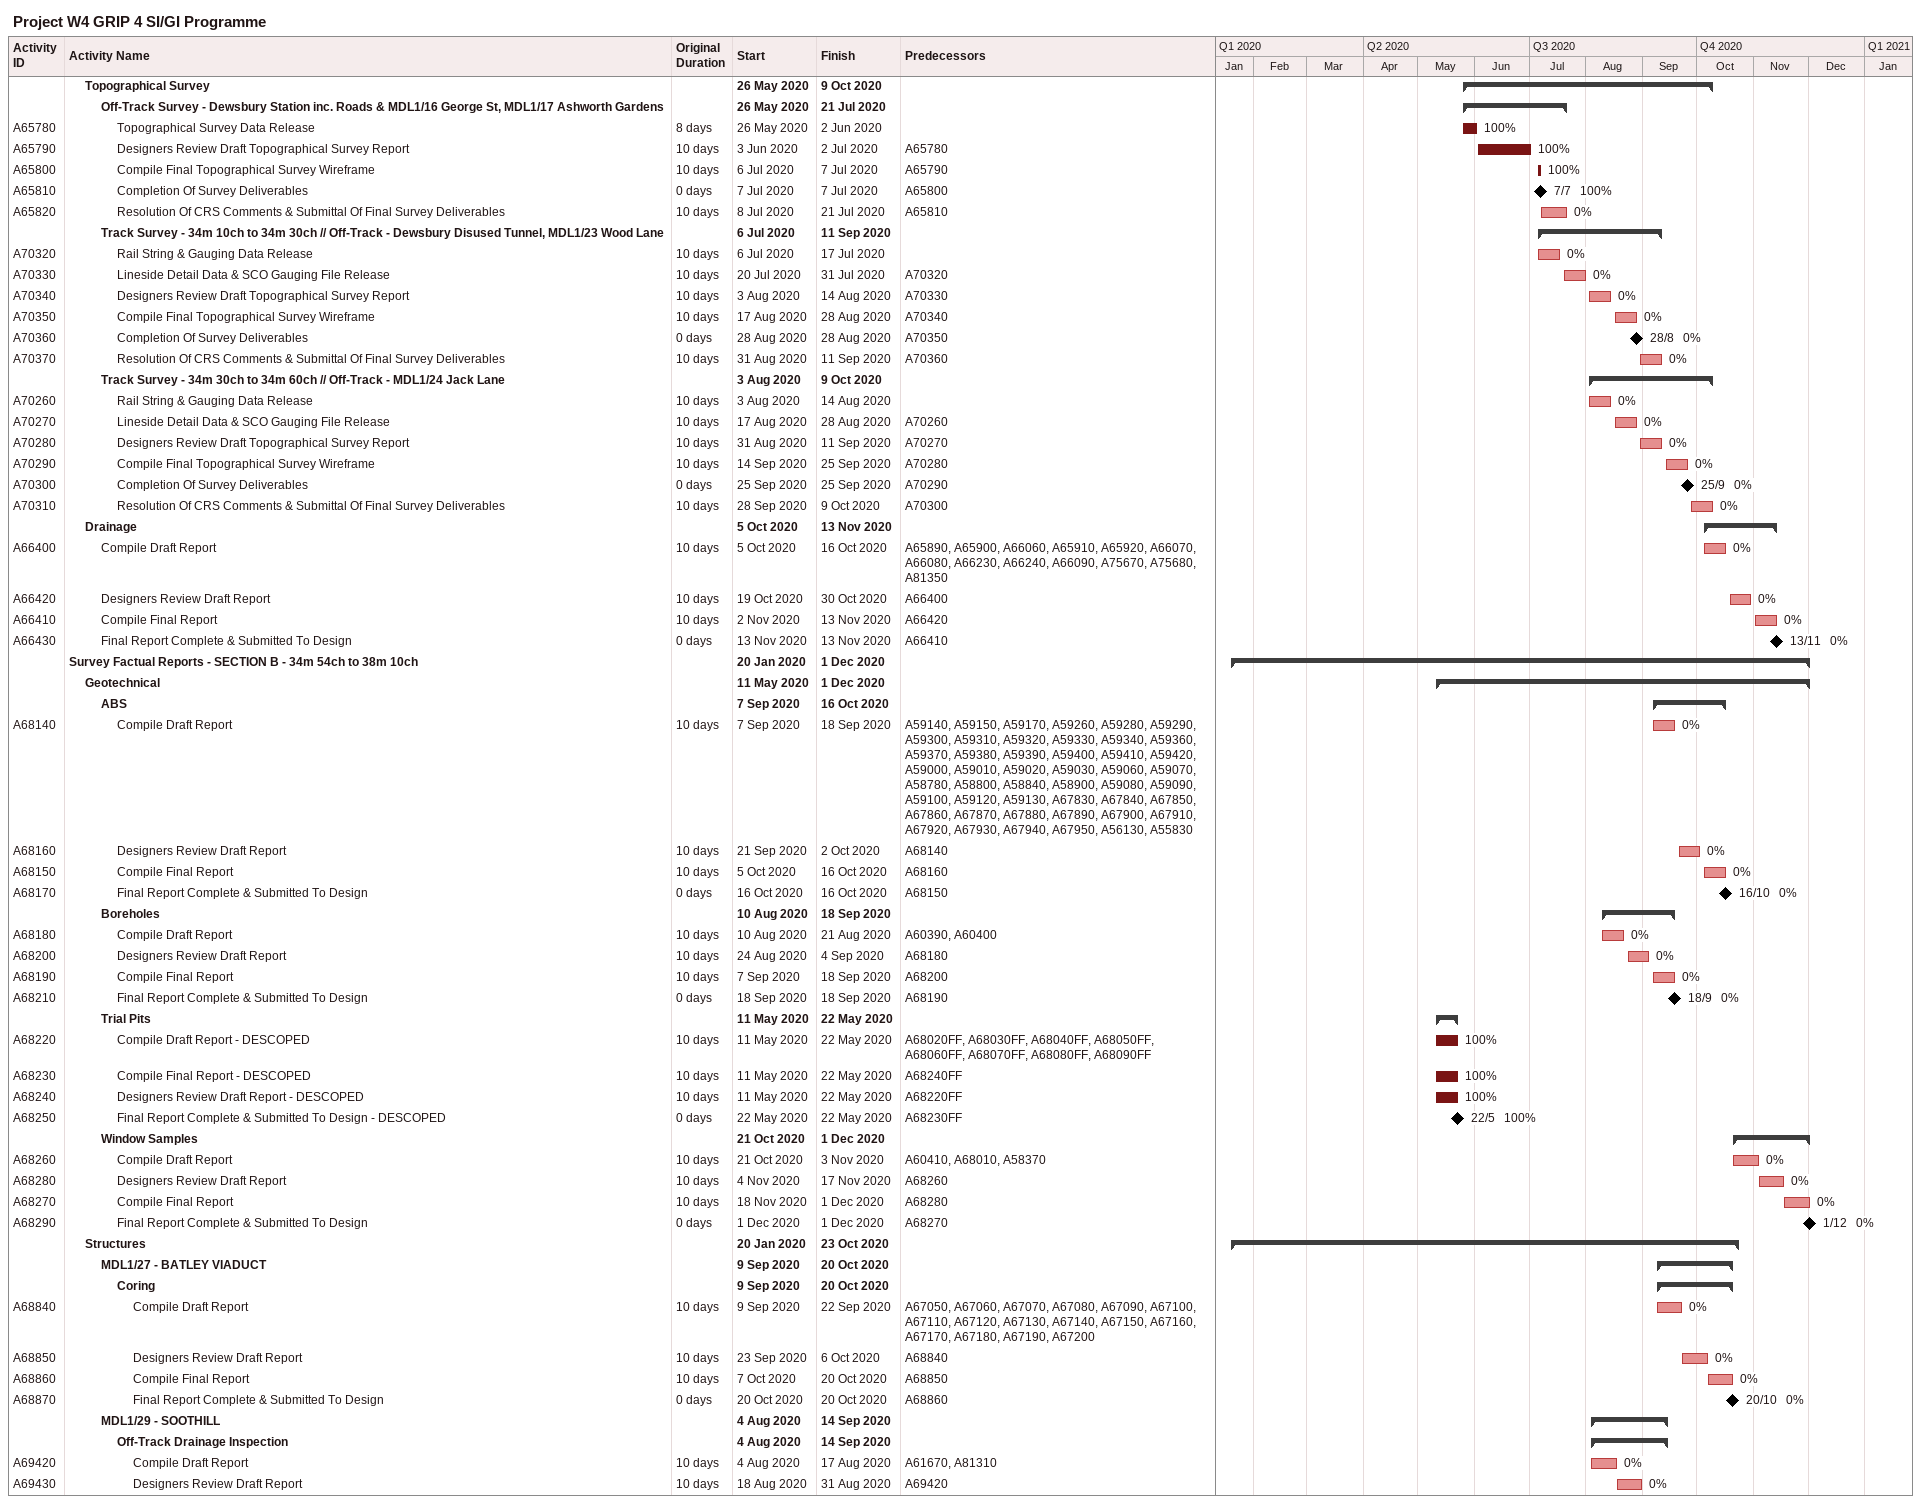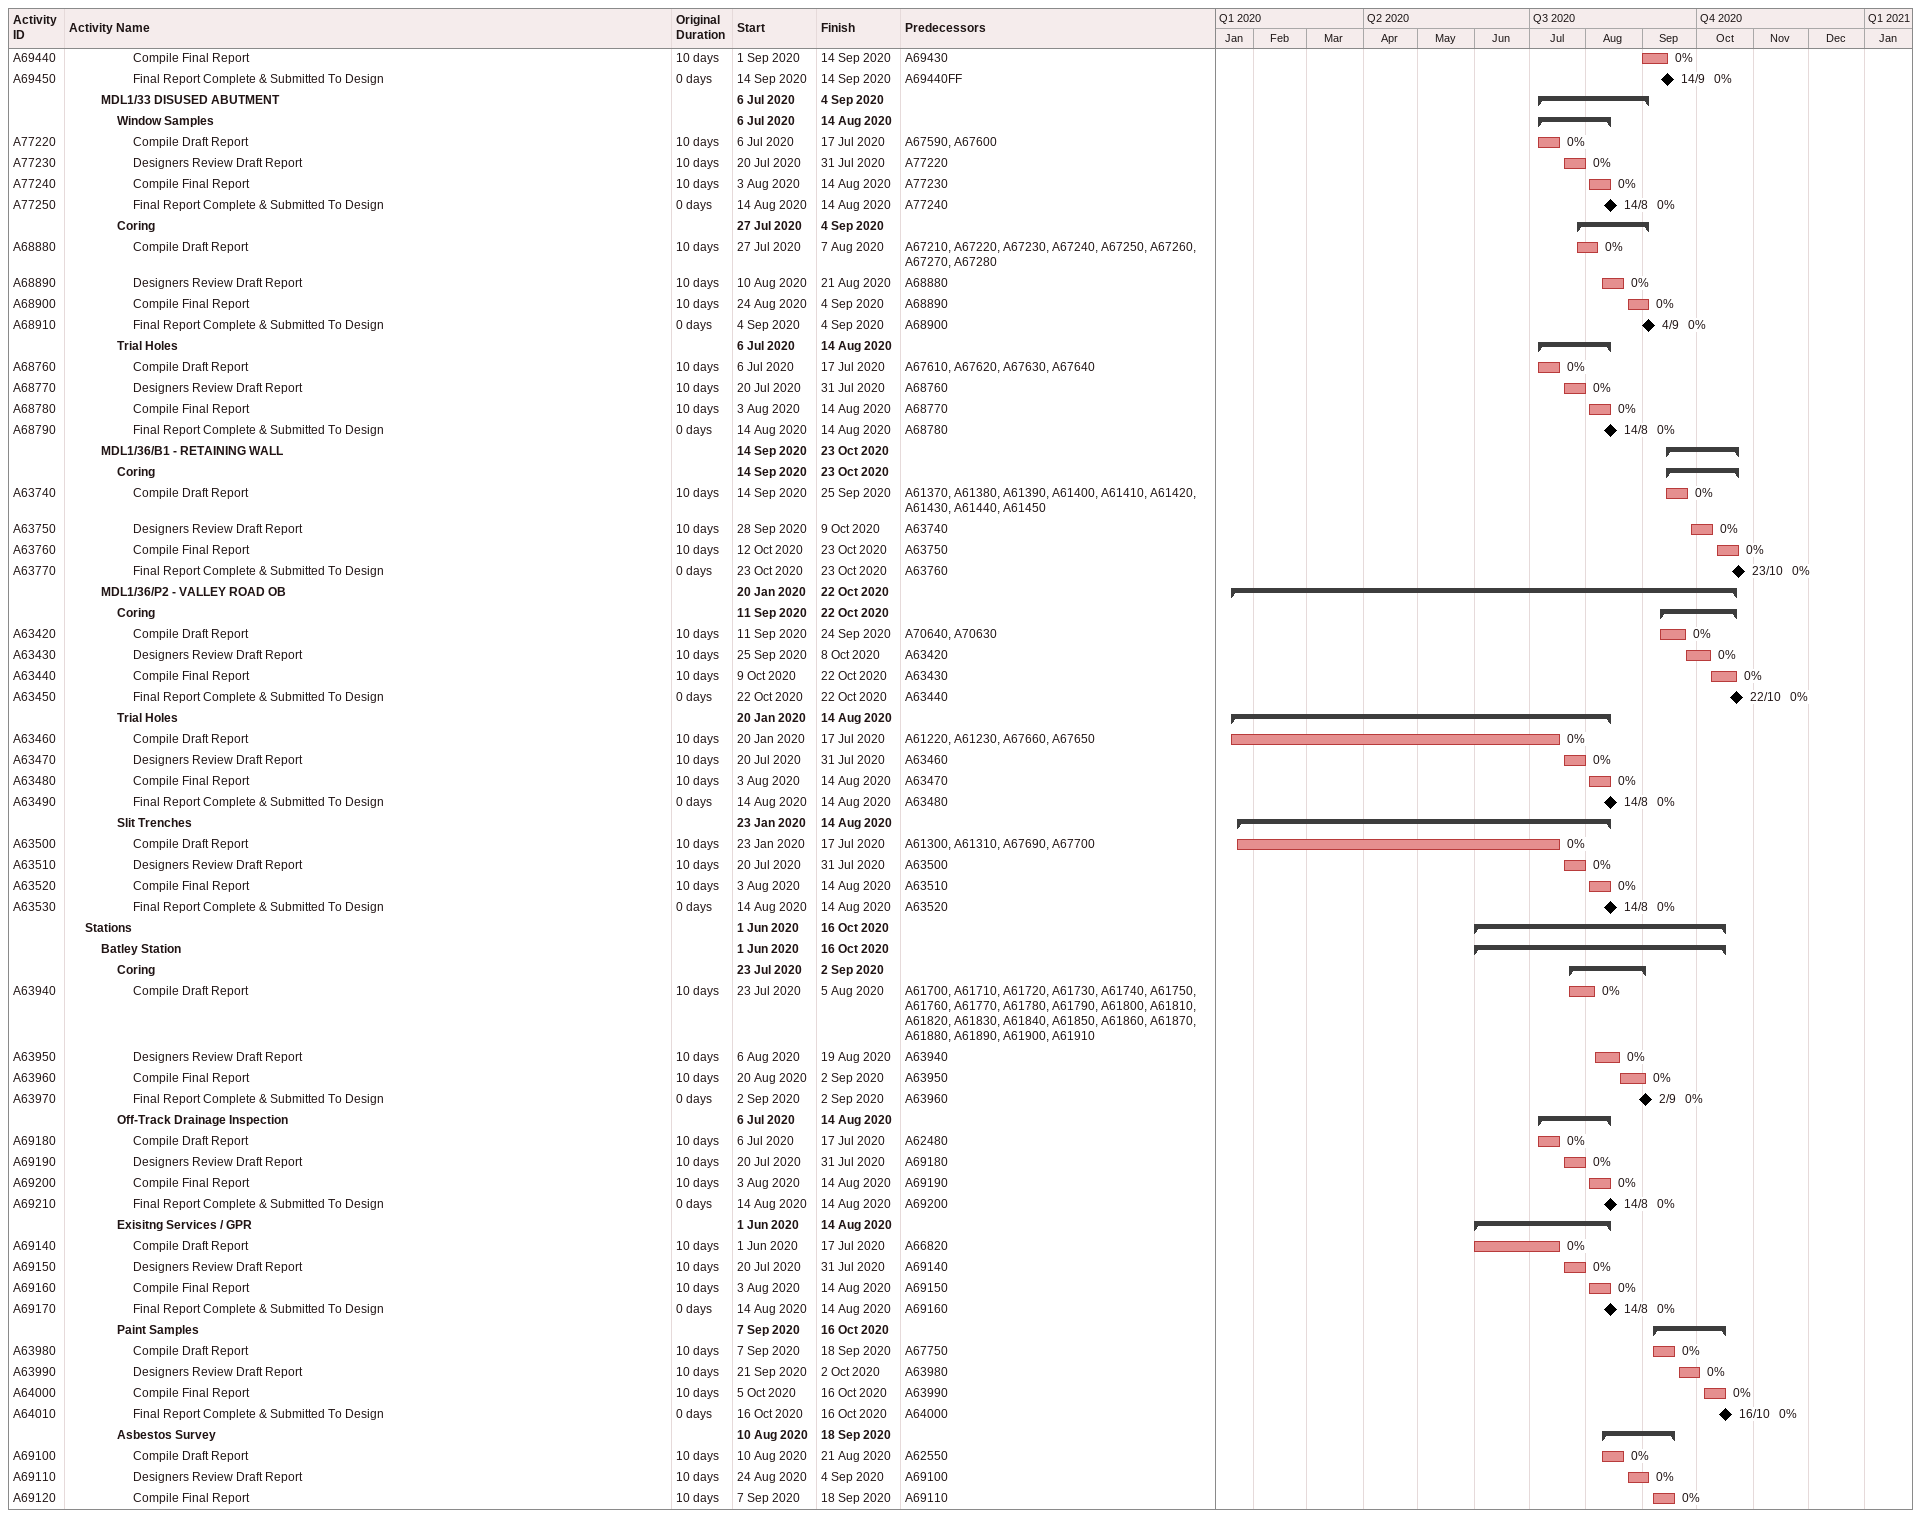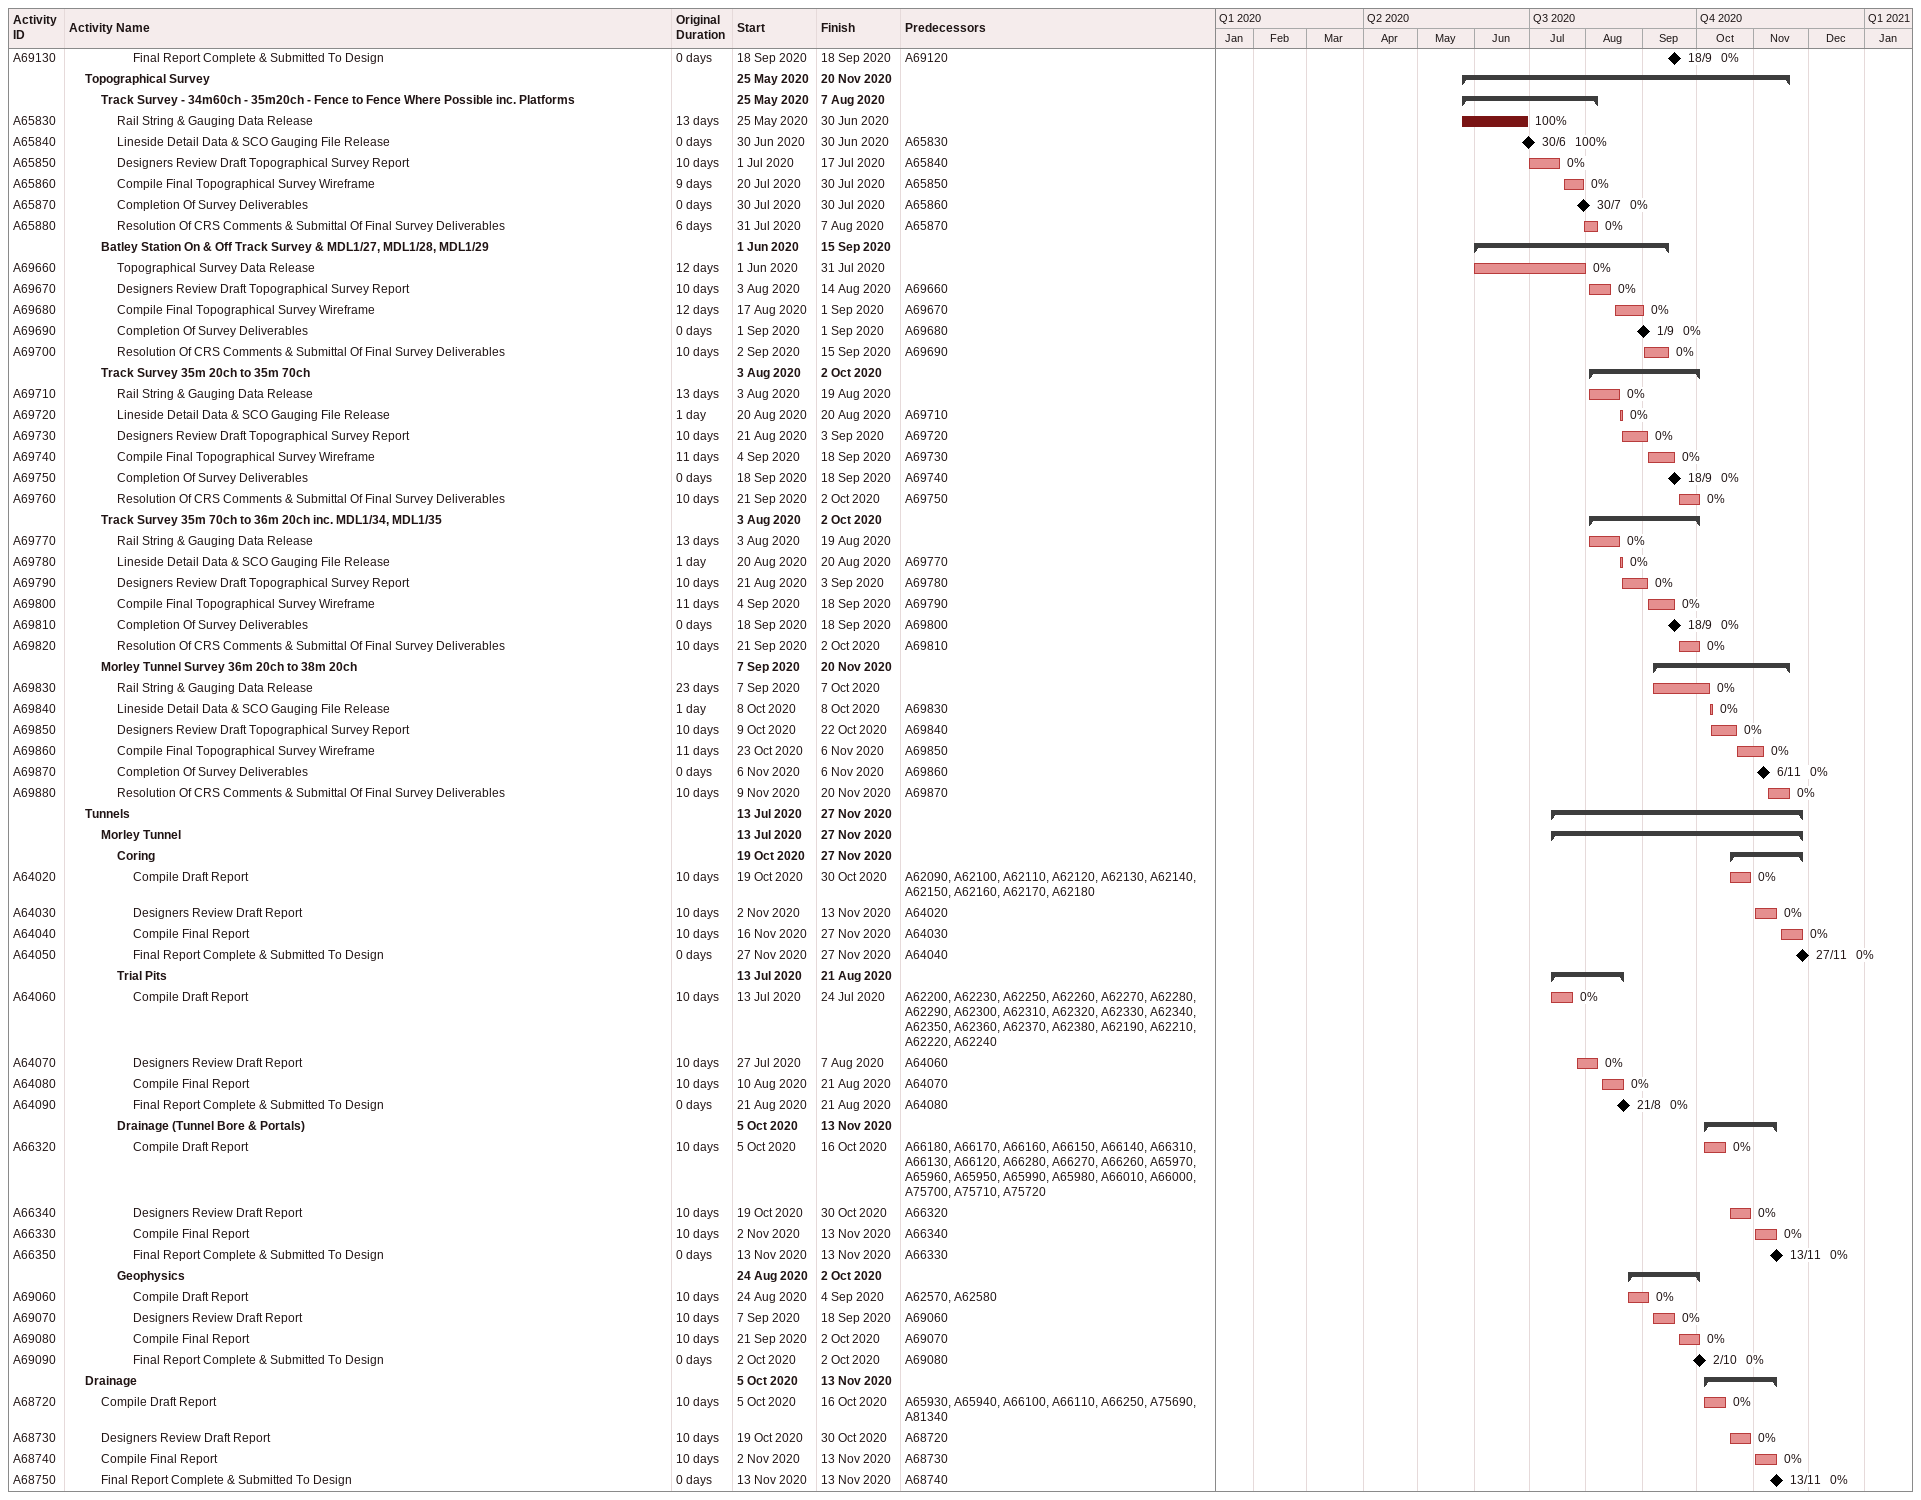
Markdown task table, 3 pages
Project W4 GRIP 4 SI/GI Programme

| ID | Level | Task | Original duration | Start | Finish | Predecessors | % complete |
|---|---|---|---|---|---|---|---|
|  | 2 | **Topographical Survey** |  | 2020-05-26 | 2020-10-09 |  |  |
|  | 3 | **Off-Track Survey - Dewsbury Station inc. Roads & MDL1/16 George St, MDL1/17 Ashworth Gardens** |  | 2020-05-26 | 2020-07-21 |  |  |
| A65780 | 4 | Topographical Survey Data Release | 8d | 2020-05-26 | 2020-06-02 |  | 100 |
| A65790 | 4 | Designers Review Draft Topographical Survey Report | 10d | 2020-06-03 | 2020-07-02 | A65780 | 100 |
| A65800 | 4 | Compile Final Topographical Survey Wireframe | 10d | 2020-07-06 | 2020-07-07 | A65790 | 100 |
| A65810 | 4 | Completion Of Survey Deliverables | 0d | 2020-07-07 | 2020-07-07 | A65800 | 100 |
| A65820 | 4 | Resolution Of CRS Comments & Submittal Of Final Survey Deliverables | 10d | 2020-07-08 | 2020-07-21 | A65810 | 0 |
|  | 3 | **Track Survey - 34m 10ch to 34m 30ch // Off-Track - Dewsbury Disused Tunnel, MDL1/23 Wood Lane** |  | 2020-07-06 | 2020-09-11 |  |  |
| A70320 | 4 | Rail String & Gauging Data Release | 10d | 2020-07-06 | 2020-07-17 |  | 0 |
| A70330 | 4 | Lineside Detail Data & SCO Gauging File Release | 10d | 2020-07-20 | 2020-07-31 | A70320 | 0 |
| A70340 | 4 | Designers Review Draft Topographical Survey Report | 10d | 2020-08-03 | 2020-08-14 | A70330 | 0 |
| A70350 | 4 | Compile Final Topographical Survey Wireframe | 10d | 2020-08-17 | 2020-08-28 | A70340 | 0 |
| A70360 | 4 | Completion Of Survey Deliverables | 0d | 2020-08-28 | 2020-08-28 | A70350 | 0 |
| A70370 | 4 | Resolution Of CRS Comments & Submittal Of Final Survey Deliverables | 10d | 2020-08-31 | 2020-09-11 | A70360 | 0 |
|  | 3 | **Track Survey - 34m 30ch to 34m 60ch // Off-Track - MDL1/24 Jack Lane** |  | 2020-08-03 | 2020-10-09 |  |  |
| A70260 | 4 | Rail String & Gauging Data Release | 10d | 2020-08-03 | 2020-08-14 |  | 0 |
| A70270 | 4 | Lineside Detail Data & SCO Gauging File Release | 10d | 2020-08-17 | 2020-08-28 | A70260 | 0 |
| A70280 | 4 | Designers Review Draft Topographical Survey Report | 10d | 2020-08-31 | 2020-09-11 | A70270 | 0 |
| A70290 | 4 | Compile Final Topographical Survey Wireframe | 10d | 2020-09-14 | 2020-09-25 | A70280 | 0 |
| A70300 | 4 | Completion Of Survey Deliverables | 0d | 2020-09-25 | 2020-09-25 | A70290 | 0 |
| A70310 | 4 | Resolution Of CRS Comments & Submittal Of Final Survey Deliverables | 10d | 2020-09-28 | 2020-10-09 | A70300 | 0 |
|  | 2 | **Drainage** |  | 2020-10-05 | 2020-11-13 |  |  |
| A66400 | 3 | Compile Draft Report | 10d | 2020-10-05 | 2020-10-16 | A65890, A65900, A66060, A65910, A65920, A66070, A66080, A66230, A66240, A66090, A75670, A75680, A81350 | 0 |
| A66420 | 3 | Designers Review Draft Report | 10d | 2020-10-19 | 2020-10-30 | A66400 | 0 |
| A66410 | 3 | Compile Final Report | 10d | 2020-11-02 | 2020-11-13 | A66420 | 0 |
| A66430 | 3 | Final Report Complete & Submitted To Design | 0d | 2020-11-13 | 2020-11-13 | A66410 | 0 |
|  | 1 | **Survey Factual Reports - SECTION B - 34m 54ch to 38m 10ch** |  | 2020-01-20 | 2020-12-01 |  |  |
|  | 2 | **Geotechnical** |  | 2020-05-11 | 2020-12-01 |  |  |
|  | 3 | **ABS** |  | 2020-09-07 | 2020-10-16 |  |  |
| A68140 | 4 | Compile Draft Report | 10d | 2020-09-07 | 2020-09-18 | A59140, A59150, A59170, A59260, A59280, A59290, A59300, A59310, A59320, A59330, A59340, A59360, A59370, A59380, A59390, A59400, A59410, A59420, A59000, A59010, A59020, A59030, A59060, A59070, A58780, A58800, A58840, A58900, A59080, A59090, A59100, A59120, A59130, A67830, A67840, A67850, A67860, A67870, A67880, A67890, A67900, A67910, A67920, A67930, A67940, A67950, A56130, A55830 | 0 |
| A68160 | 4 | Designers Review Draft Report | 10d | 2020-09-21 | 2020-10-02 | A68140 | 0 |
| A68150 | 4 | Compile Final Report | 10d | 2020-10-05 | 2020-10-16 | A68160 | 0 |
| A68170 | 4 | Final Report Complete & Submitted To Design | 0d | 2020-10-16 | 2020-10-16 | A68150 | 0 |
|  | 3 | **Boreholes** |  | 2020-08-10 | 2020-09-18 |  |  |
| A68180 | 4 | Compile Draft Report | 10d | 2020-08-10 | 2020-08-21 | A60390, A60400 | 0 |
| A68200 | 4 | Designers Review Draft Report | 10d | 2020-08-24 | 2020-09-04 | A68180 | 0 |
| A68190 | 4 | Compile Final Report | 10d | 2020-09-07 | 2020-09-18 | A68200 | 0 |
| A68210 | 4 | Final Report Complete & Submitted To Design | 0d | 2020-09-18 | 2020-09-18 | A68190 | 0 |
|  | 3 | **Trial Pits** |  | 2020-05-11 | 2020-05-22 |  |  |
| A68220 | 4 | Compile Draft Report - DESCOPED | 10d | 2020-05-11 | 2020-05-22 | A68020FF, A68030FF, A68040FF, A68050FF, A68060FF, A68070FF, A68080FF, A68090FF | 100 |
| A68230 | 4 | Compile Final Report - DESCOPED | 10d | 2020-05-11 | 2020-05-22 | A68240FF | 100 |
| A68240 | 4 | Designers Review Draft Report - DESCOPED | 10d | 2020-05-11 | 2020-05-22 | A68220FF | 100 |
| A68250 | 4 | Final Report Complete & Submitted To Design - DESCOPED | 0d | 2020-05-22 | 2020-05-22 | A68230FF | 100 |
|  | 3 | **Window Samples** |  | 2020-10-21 | 2020-12-01 |  |  |
| A68260 | 4 | Compile Draft Report | 10d | 2020-10-21 | 2020-11-03 | A60410, A68010, A58370 | 0 |
| A68280 | 4 | Designers Review Draft Report | 10d | 2020-11-04 | 2020-11-17 | A68260 | 0 |
| A68270 | 4 | Compile Final Report | 10d | 2020-11-18 | 2020-12-01 | A68280 | 0 |
| A68290 | 4 | Final Report Complete & Submitted To Design | 0d | 2020-12-01 | 2020-12-01 | A68270 | 0 |
|  | 2 | **Structures** |  | 2020-01-20 | 2020-10-23 |  |  |
|  | 3 | **MDL1/27 - BATLEY VIADUCT** |  | 2020-09-09 | 2020-10-20 |  |  |
|  | 4 | **Coring** |  | 2020-09-09 | 2020-10-20 |  |  |
| A68840 | 5 | Compile Draft Report | 10d | 2020-09-09 | 2020-09-22 | A67050, A67060, A67070, A67080, A67090, A67100, A67110, A67120, A67130, A67140, A67150, A67160, A67170, A67180, A67190, A67200 | 0 |
| A68850 | 5 | Designers Review Draft Report | 10d | 2020-09-23 | 2020-10-06 | A68840 | 0 |
| A68860 | 5 | Compile Final Report | 10d | 2020-10-07 | 2020-10-20 | A68850 | 0 |
| A68870 | 5 | Final Report Complete & Submitted To Design | 0d | 2020-10-20 | 2020-10-20 | A68860 | 0 |
|  | 3 | **MDL1/29 - SOOTHILL** |  | 2020-08-04 | 2020-09-14 |  |  |
|  | 4 | **Off-Track Drainage Inspection** |  | 2020-08-04 | 2020-09-14 |  |  |
| A69420 | 5 | Compile Draft Report | 10d | 2020-08-04 | 2020-08-17 | A61670, A81310 | 0 |
| A69430 | 5 | Designers Review Draft Report | 10d | 2020-08-18 | 2020-08-31 | A69420 | 0 |
| A69440 | 5 | Compile Final Report | 10d | 2020-09-01 | 2020-09-14 | A69430 | 0 |
| A69450 | 5 | Final Report Complete & Submitted To Design | 0d | 2020-09-14 | 2020-09-14 | A69440FF | 0 |
|  | 3 | **MDL1/33 DISUSED ABUTMENT** |  | 2020-07-06 | 2020-09-04 |  |  |
|  | 4 | **Window Samples** |  | 2020-07-06 | 2020-08-14 |  |  |
| A77220 | 5 | Compile Draft Report | 10d | 2020-07-06 | 2020-07-17 | A67590, A67600 | 0 |
| A77230 | 5 | Designers Review Draft Report | 10d | 2020-07-20 | 2020-07-31 | A77220 | 0 |
| A77240 | 5 | Compile Final Report | 10d | 2020-08-03 | 2020-08-14 | A77230 | 0 |
| A77250 | 5 | Final Report Complete & Submitted To Design | 0d | 2020-08-14 | 2020-08-14 | A77240 | 0 |
|  | 4 | **Coring** |  | 2020-07-27 | 2020-09-04 |  |  |
| A68880 | 5 | Compile Draft Report | 10d | 2020-07-27 | 2020-08-07 | A67210, A67220, A67230, A67240, A67250, A67260, A67270, A67280 | 0 |
| A68890 | 5 | Designers Review Draft Report | 10d | 2020-08-10 | 2020-08-21 | A68880 | 0 |
| A68900 | 5 | Compile Final Report | 10d | 2020-08-24 | 2020-09-04 | A68890 | 0 |
| A68910 | 5 | Final Report Complete & Submitted To Design | 0d | 2020-09-04 | 2020-09-04 | A68900 | 0 |
|  | 4 | **Trial Holes** |  | 2020-07-06 | 2020-08-14 |  |  |
| A68760 | 5 | Compile Draft Report | 10d | 2020-07-06 | 2020-07-17 | A67610, A67620, A67630, A67640 | 0 |
| A68770 | 5 | Designers Review Draft Report | 10d | 2020-07-20 | 2020-07-31 | A68760 | 0 |
| A68780 | 5 | Compile Final Report | 10d | 2020-08-03 | 2020-08-14 | A68770 | 0 |
| A68790 | 5 | Final Report Complete & Submitted To Design | 0d | 2020-08-14 | 2020-08-14 | A68780 | 0 |
|  | 3 | **MDL1/36/B1 - RETAINING WALL** |  | 2020-09-14 | 2020-10-23 |  |  |
|  | 4 | **Coring** |  | 2020-09-14 | 2020-10-23 |  |  |
| A63740 | 5 | Compile Draft Report | 10d | 2020-09-14 | 2020-09-25 | A61370, A61380, A61390, A61400, A61410, A61420, A61430, A61440, A61450 | 0 |
| A63750 | 5 | Designers Review Draft Report | 10d | 2020-09-28 | 2020-10-09 | A63740 | 0 |
| A63760 | 5 | Compile Final Report | 10d | 2020-10-12 | 2020-10-23 | A63750 | 0 |
| A63770 | 5 | Final Report Complete & Submitted To Design | 0d | 2020-10-23 | 2020-10-23 | A63760 | 0 |
|  | 3 | **MDL1/36/P2 - VALLEY ROAD OB** |  | 2020-01-20 | 2020-10-22 |  |  |
|  | 4 | **Coring** |  | 2020-09-11 | 2020-10-22 |  |  |
| A63420 | 5 | Compile Draft Report | 10d | 2020-09-11 | 2020-09-24 | A70640, A70630 | 0 |
| A63430 | 5 | Designers Review Draft Report | 10d | 2020-09-25 | 2020-10-08 | A63420 | 0 |
| A63440 | 5 | Compile Final Report | 10d | 2020-10-09 | 2020-10-22 | A63430 | 0 |
| A63450 | 5 | Final Report Complete & Submitted To Design | 0d | 2020-10-22 | 2020-10-22 | A63440 | 0 |
|  | 4 | **Trial Holes** |  | 2020-01-20 | 2020-08-14 |  |  |
| A63460 | 5 | Compile Draft Report | 10d | 2020-01-20 | 2020-07-17 | A61220, A61230, A67660, A67650 | 0 |
| A63470 | 5 | Designers Review Draft Report | 10d | 2020-07-20 | 2020-07-31 | A63460 | 0 |
| A63480 | 5 | Compile Final Report | 10d | 2020-08-03 | 2020-08-14 | A63470 | 0 |
| A63490 | 5 | Final Report Complete & Submitted To Design | 0d | 2020-08-14 | 2020-08-14 | A63480 | 0 |
|  | 4 | **Slit Trenches** |  | 2020-01-23 | 2020-08-14 |  |  |
| A63500 | 5 | Compile Draft Report | 10d | 2020-01-23 | 2020-07-17 | A61300, A61310, A67690, A67700 | 0 |
| A63510 | 5 | Designers Review Draft Report | 10d | 2020-07-20 | 2020-07-31 | A63500 | 0 |
| A63520 | 5 | Compile Final Report | 10d | 2020-08-03 | 2020-08-14 | A63510 | 0 |
| A63530 | 5 | Final Report Complete & Submitted To Design | 0d | 2020-08-14 | 2020-08-14 | A63520 | 0 |
|  | 2 | **Stations** |  | 2020-06-01 | 2020-10-16 |  |  |
|  | 3 | **Batley Station** |  | 2020-06-01 | 2020-10-16 |  |  |
|  | 4 | **Coring** |  | 2020-07-23 | 2020-09-02 |  |  |
| A63940 | 5 | Compile Draft Report | 10d | 2020-07-23 | 2020-08-05 | A61700, A61710, A61720, A61730, A61740, A61750, A61760, A61770, A61780, A61790, A61800, A61810, A61820, A61830, A61840, A61850, A61860, A61870, A61880, A61890, A61900, A61910 | 0 |
| A63950 | 5 | Designers Review Draft Report | 10d | 2020-08-06 | 2020-08-19 | A63940 | 0 |
| A63960 | 5 | Compile Final Report | 10d | 2020-08-20 | 2020-09-02 | A63950 | 0 |
| A63970 | 5 | Final Report Complete & Submitted To Design | 0d | 2020-09-02 | 2020-09-02 | A63960 | 0 |
|  | 4 | **Off-Track Drainage Inspection** |  | 2020-07-06 | 2020-08-14 |  |  |
| A69180 | 5 | Compile Draft Report | 10d | 2020-07-06 | 2020-07-17 | A62480 | 0 |
| A69190 | 5 | Designers Review Draft Report | 10d | 2020-07-20 | 2020-07-31 | A69180 | 0 |
| A69200 | 5 | Compile Final Report | 10d | 2020-08-03 | 2020-08-14 | A69190 | 0 |
| A69210 | 5 | Final Report Complete & Submitted To Design | 0d | 2020-08-14 | 2020-08-14 | A69200 | 0 |
|  | 4 | **Exisitng Services / GPR** |  | 2020-06-01 | 2020-08-14 |  |  |
| A69140 | 5 | Compile Draft Report | 10d | 2020-06-01 | 2020-07-17 | A66820 | 0 |
| A69150 | 5 | Designers Review Draft Report | 10d | 2020-07-20 | 2020-07-31 | A69140 | 0 |
| A69160 | 5 | Compile Final Report | 10d | 2020-08-03 | 2020-08-14 | A69150 | 0 |
| A69170 | 5 | Final Report Complete & Submitted To Design | 0d | 2020-08-14 | 2020-08-14 | A69160 | 0 |
|  | 4 | **Paint Samples** |  | 2020-09-07 | 2020-10-16 |  |  |
| A63980 | 5 | Compile Draft Report | 10d | 2020-09-07 | 2020-09-18 | A67750 | 0 |
| A63990 | 5 | Designers Review Draft Report | 10d | 2020-09-21 | 2020-10-02 | A63980 | 0 |
| A64000 | 5 | Compile Final Report | 10d | 2020-10-05 | 2020-10-16 | A63990 | 0 |
| A64010 | 5 | Final Report Complete & Submitted To Design | 0d | 2020-10-16 | 2020-10-16 | A64000 | 0 |
|  | 4 | **Asbestos Survey** |  | 2020-08-10 | 2020-09-18 |  |  |
| A69100 | 5 | Compile Draft Report | 10d | 2020-08-10 | 2020-08-21 | A62550 | 0 |
| A69110 | 5 | Designers Review Draft Report | 10d | 2020-08-24 | 2020-09-04 | A69100 | 0 |
| A69120 | 5 | Compile Final Report | 10d | 2020-09-07 | 2020-09-18 | A69110 | 0 |
| A69130 | 5 | Final Report Complete & Submitted To Design | 0d | 2020-09-18 | 2020-09-18 | A69120 | 0 |
|  | 2 | **Topographical Survey** |  | 2020-05-25 | 2020-11-20 |  |  |
|  | 3 | **Track Survey - 34m60ch - 35m20ch - Fence to Fence Where Possible inc. Platforms** |  | 2020-05-25 | 2020-08-07 |  |  |
| A65830 | 4 | Rail String & Gauging Data Release | 13d | 2020-05-25 | 2020-06-30 |  | 100 |
| A65840 | 4 | Lineside Detail Data & SCO Gauging File Release | 0d | 2020-06-30 | 2020-06-30 | A65830 | 100 |
| A65850 | 4 | Designers Review Draft Topographical Survey Report | 10d | 2020-07-01 | 2020-07-17 | A65840 | 0 |
| A65860 | 4 | Compile Final Topographical Survey Wireframe | 9d | 2020-07-20 | 2020-07-30 | A65850 | 0 |
| A65870 | 4 | Completion Of Survey Deliverables | 0d | 2020-07-30 | 2020-07-30 | A65860 | 0 |
| A65880 | 4 | Resolution Of CRS Comments & Submittal Of Final Survey Deliverables | 6d | 2020-07-31 | 2020-08-07 | A65870 | 0 |
|  | 3 | **Batley Station On & Off Track Survey & MDL1/27, MDL1/28, MDL1/29** |  | 2020-06-01 | 2020-09-15 |  |  |
| A69660 | 4 | Topographical Survey Data Release | 12d | 2020-06-01 | 2020-07-31 |  | 0 |
| A69670 | 4 | Designers Review Draft Topographical Survey Report | 10d | 2020-08-03 | 2020-08-14 | A69660 | 0 |
| A69680 | 4 | Compile Final Topographical Survey Wireframe | 12d | 2020-08-17 | 2020-09-01 | A69670 | 0 |
| A69690 | 4 | Completion Of Survey Deliverables | 0d | 2020-09-01 | 2020-09-01 | A69680 | 0 |
| A69700 | 4 | Resolution Of CRS Comments & Submittal Of Final Survey Deliverables | 10d | 2020-09-02 | 2020-09-15 | A69690 | 0 |
|  | 3 | **Track Survey 35m 20ch to 35m 70ch** |  | 2020-08-03 | 2020-10-02 |  |  |
| A69710 | 4 | Rail String & Gauging Data Release | 13d | 2020-08-03 | 2020-08-19 |  | 0 |
| A69720 | 4 | Lineside Detail Data & SCO Gauging File Release | 1d | 2020-08-20 | 2020-08-20 | A69710 | 0 |
| A69730 | 4 | Designers Review Draft Topographical Survey Report | 10d | 2020-08-21 | 2020-09-03 | A69720 | 0 |
| A69740 | 4 | Compile Final Topographical Survey Wireframe | 11d | 2020-09-04 | 2020-09-18 | A69730 | 0 |
| A69750 | 4 | Completion Of Survey Deliverables | 0d | 2020-09-18 | 2020-09-18 | A69740 | 0 |
| A69760 | 4 | Resolution Of CRS Comments & Submittal Of Final Survey Deliverables | 10d | 2020-09-21 | 2020-10-02 | A69750 | 0 |
|  | 3 | **Track Survey 35m 70ch to 36m 20ch inc. MDL1/34, MDL1/35** |  | 2020-08-03 | 2020-10-02 |  |  |
| A69770 | 4 | Rail String & Gauging Data Release | 13d | 2020-08-03 | 2020-08-19 |  | 0 |
| A69780 | 4 | Lineside Detail Data & SCO Gauging File Release | 1d | 2020-08-20 | 2020-08-20 | A69770 | 0 |
| A69790 | 4 | Designers Review Draft Topographical Survey Report | 10d | 2020-08-21 | 2020-09-03 | A69780 | 0 |
| A69800 | 4 | Compile Final Topographical Survey Wireframe | 11d | 2020-09-04 | 2020-09-18 | A69790 | 0 |
| A69810 | 4 | Completion Of Survey Deliverables | 0d | 2020-09-18 | 2020-09-18 | A69800 | 0 |
| A69820 | 4 | Resolution Of CRS Comments & Submittal Of Final Survey Deliverables | 10d | 2020-09-21 | 2020-10-02 | A69810 | 0 |
|  | 3 | **Morley Tunnel Survey 36m 20ch to 38m 20ch** |  | 2020-09-07 | 2020-11-20 |  |  |
| A69830 | 4 | Rail String & Gauging Data Release | 23d | 2020-09-07 | 2020-10-07 |  | 0 |
| A69840 | 4 | Lineside Detail Data & SCO Gauging File Release | 1d | 2020-10-08 | 2020-10-08 | A69830 | 0 |
| A69850 | 4 | Designers Review Draft Topographical Survey Report | 10d | 2020-10-09 | 2020-10-22 | A69840 | 0 |
| A69860 | 4 | Compile Final Topographical Survey Wireframe | 11d | 2020-10-23 | 2020-11-06 | A69850 | 0 |
| A69870 | 4 | Completion Of Survey Deliverables | 0d | 2020-11-06 | 2020-11-06 | A69860 | 0 |
| A69880 | 4 | Resolution Of CRS Comments & Submittal Of Final Survey Deliverables | 10d | 2020-11-09 | 2020-11-20 | A69870 | 0 |
|  | 2 | **Tunnels** |  | 2020-07-13 | 2020-11-27 |  |  |
|  | 3 | **Morley Tunnel** |  | 2020-07-13 | 2020-11-27 |  |  |
|  | 4 | **Coring** |  | 2020-10-19 | 2020-11-27 |  |  |
| A64020 | 5 | Compile Draft Report | 10d | 2020-10-19 | 2020-10-30 | A62090, A62100, A62110, A62120, A62130, A62140, A62150, A62160, A62170, A62180 | 0 |
| A64030 | 5 | Designers Review Draft Report | 10d | 2020-11-02 | 2020-11-13 | A64020 | 0 |
| A64040 | 5 | Compile Final Report | 10d | 2020-11-16 | 2020-11-27 | A64030 | 0 |
| A64050 | 5 | Final Report Complete & Submitted To Design | 0d | 2020-11-27 | 2020-11-27 | A64040 | 0 |
|  | 4 | **Trial Pits** |  | 2020-07-13 | 2020-08-21 |  |  |
| A64060 | 5 | Compile Draft Report | 10d | 2020-07-13 | 2020-07-24 | A62200, A62230, A62250, A62260, A62270, A62280, A62290, A62300, A62310, A62320, A62330, A62340, A62350, A62360, A62370, A62380, A62190, A62210, A62220, A62240 | 0 |
| A64070 | 5 | Designers Review Draft Report | 10d | 2020-07-27 | 2020-08-07 | A64060 | 0 |
| A64080 | 5 | Compile Final Report | 10d | 2020-08-10 | 2020-08-21 | A64070 | 0 |
| A64090 | 5 | Final Report Complete & Submitted To Design | 0d | 2020-08-21 | 2020-08-21 | A64080 | 0 |
|  | 4 | **Drainage (Tunnel Bore & Portals)** |  | 2020-10-05 | 2020-11-13 |  |  |
| A66320 | 5 | Compile Draft Report | 10d | 2020-10-05 | 2020-10-16 | A66180, A66170, A66160, A66150, A66140, A66310, A66130, A66120, A66280, A66270, A66260, A65970, A65960, A65950, A65990, A65980, A66010, A66000, A75700, A75710, A75720 | 0 |
| A66340 | 5 | Designers Review Draft Report | 10d | 2020-10-19 | 2020-10-30 | A66320 | 0 |
| A66330 | 5 | Compile Final Report | 10d | 2020-11-02 | 2020-11-13 | A66340 | 0 |
| A66350 | 5 | Final Report Complete & Submitted To Design | 0d | 2020-11-13 | 2020-11-13 | A66330 | 0 |
|  | 4 | **Geophysics** |  | 2020-08-24 | 2020-10-02 |  |  |
| A69060 | 5 | Compile Draft Report | 10d | 2020-08-24 | 2020-09-04 | A62570, A62580 | 0 |
| A69070 | 5 | Designers Review Draft Report | 10d | 2020-09-07 | 2020-09-18 | A69060 | 0 |
| A69080 | 5 | Compile Final Report | 10d | 2020-09-21 | 2020-10-02 | A69070 | 0 |
| A69090 | 5 | Final Report Complete & Submitted To Design | 0d | 2020-10-02 | 2020-10-02 | A69080 | 0 |
|  | 2 | **Drainage** |  | 2020-10-05 | 2020-11-13 |  |  |
| A68720 | 3 | Compile Draft Report | 10d | 2020-10-05 | 2020-10-16 | A65930, A65940, A66100, A66110, A66250, A75690, A81340 | 0 |
| A68730 | 3 | Designers Review Draft Report | 10d | 2020-10-19 | 2020-10-30 | A68720 | 0 |
| A68740 | 3 | Compile Final Report | 10d | 2020-11-02 | 2020-11-13 | A68730 | 0 |
| A68750 | 3 | Final Report Complete & Submitted To Design | 0d | 2020-11-13 | 2020-11-13 | A68740 | 0 |
